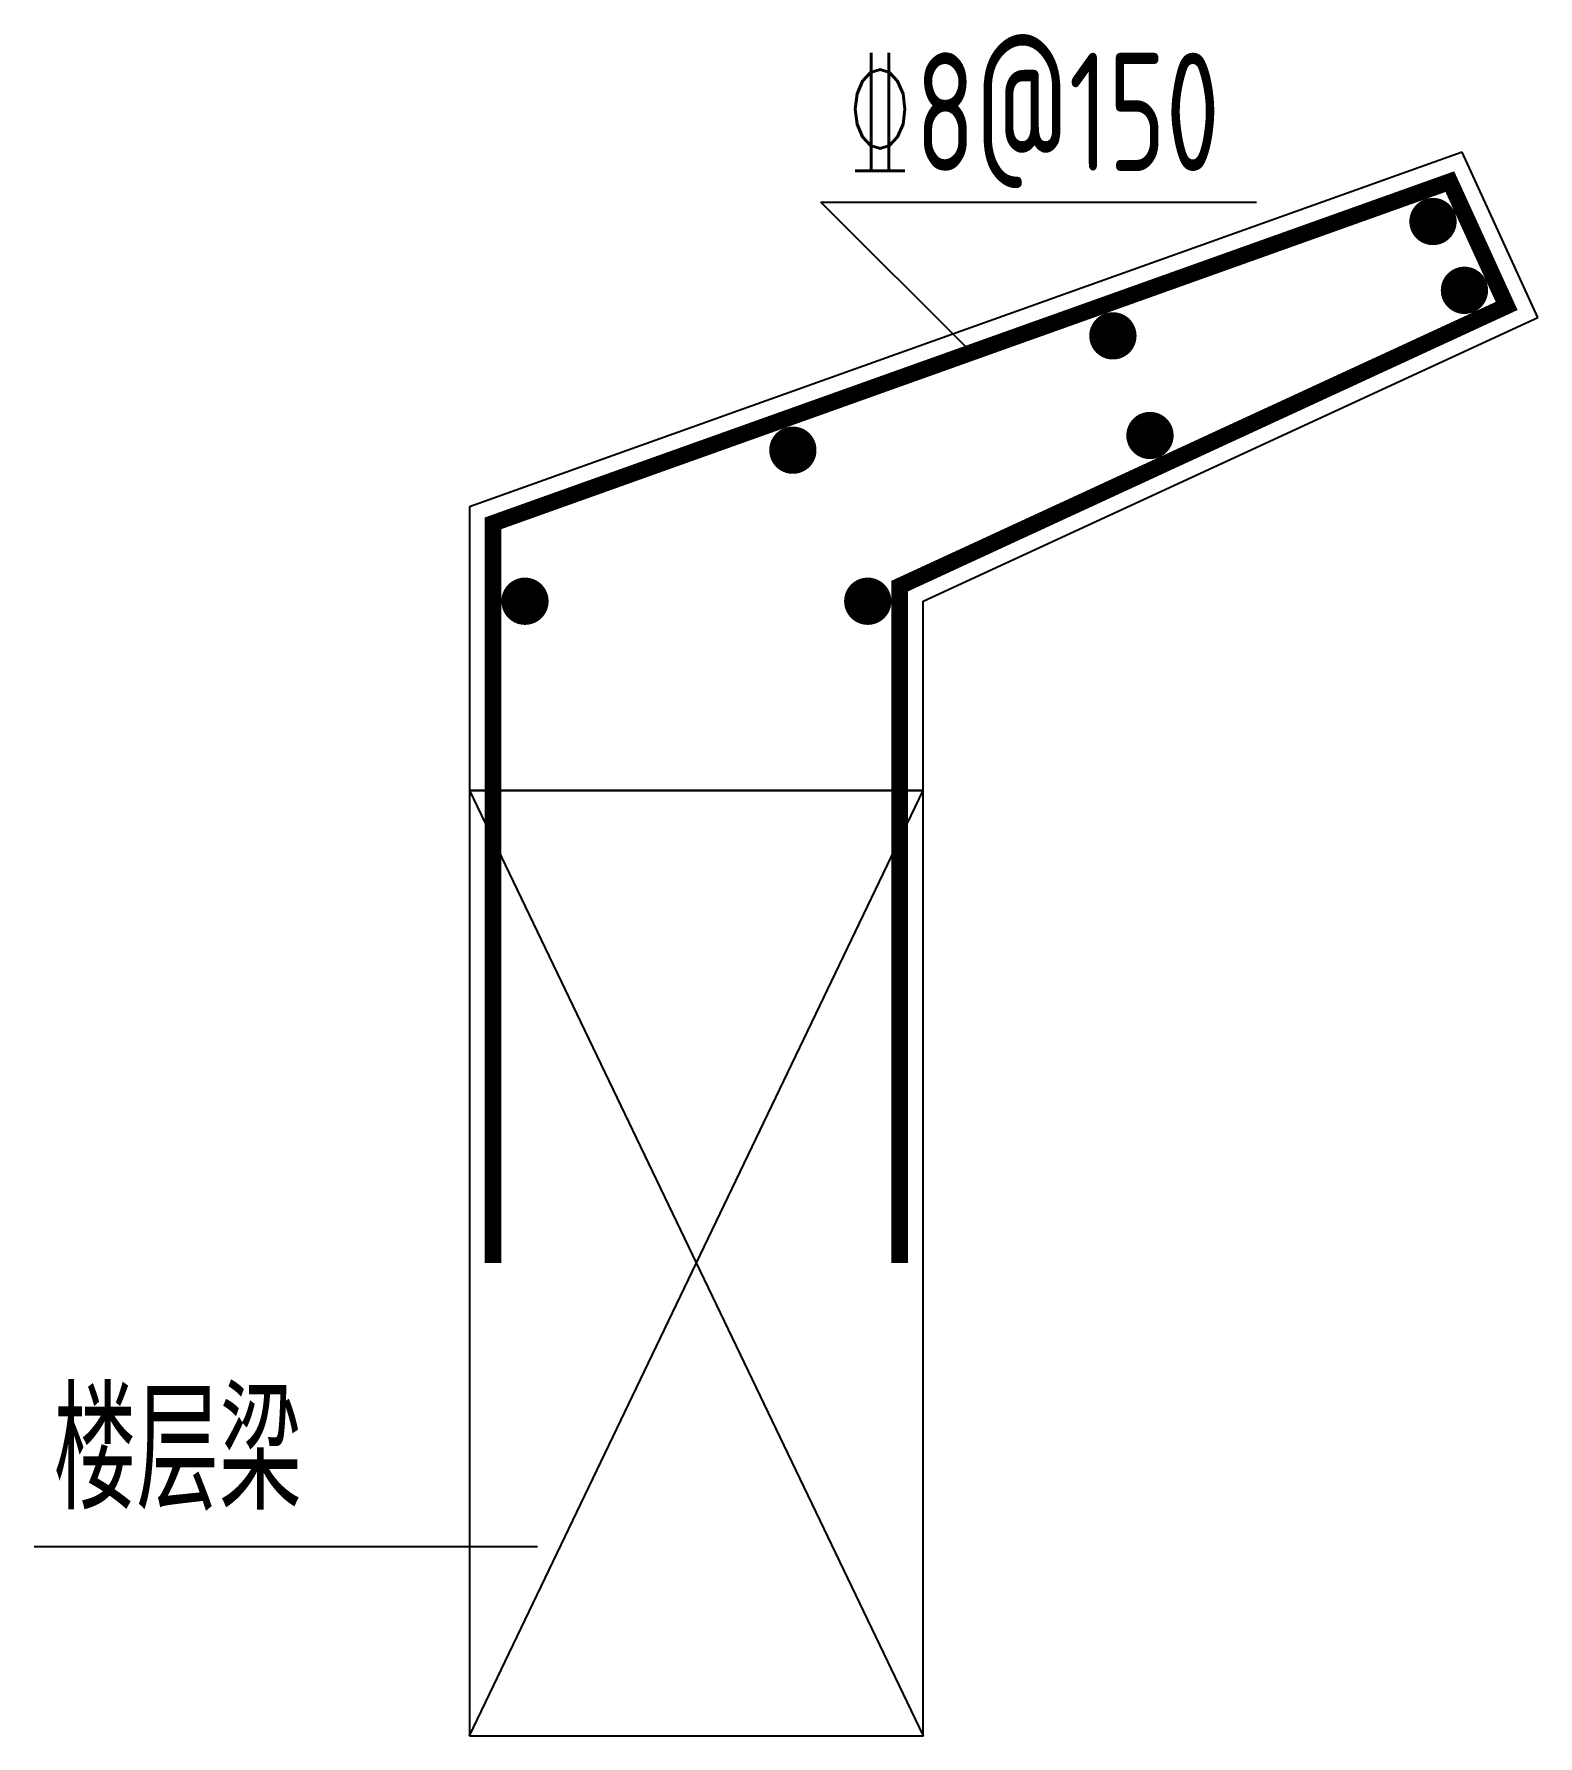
# Model space of a CAD drawing. Extents: x -921 to 2260, y -2000 to 1600.
import ezdxf

# ---------------------------------------------------------------- set-up
doc = ezdxf.new("R2010")
doc.units = 0
doc.header["$MEASUREMENT"] = 0
for name, color, linetype in [('S-OTHER-THIN', 3, 'Continuous'), ('S-REIN', 6, 'Continuous'), ('S-REIN-POINT', 30, 'Continuous'), ('S-TEXT', 7, 'Continuous')]:
    doc.layers.add(name, color=color, linetype=linetype)
doc.styles.add('TSSD_Label', font='tssdeng.shx', dxfattribs={"width": 0.7, "bigfont": 'hztxt.shx'})

msp = doc.modelspace()

# ---------------------------------------------------------------- linework, layer by layer
at = {"layer": 'S-OTHER-THIN', "color": 7}
for p, q in [((2100, 1350), (0, 600)), ((2260, 1000), (2100, 1350)), ((960, 400), (2260, 1000)), ((0, 600), (0, 0)), ((960, 0), (960, 400)), ((0, 0), (960, 0)), ((0, -2000), (960, 0)), ((0, 0), (960, -2000)), ((-306, -1600), (-920.8, -1600)), ((144, -1600), (-306, -1600))]:
    msp.add_line(p, q, dxfattribs=at)
at = {"layer": 'S-OTHER-THIN'}
for p, q in [((1061.8, 926.1), (743.6, 1244.3)), ((743.6, 1244.3), (1664.8, 1244.3))]:
    msp.add_line(p, q, dxfattribs=at)
at = {"layer": 'S-OTHER-THIN', "color": 7}
msp.add_lwpolyline([(0, -2000), (960, -2000), (960, 0), (0, 0)], close=True, dxfattribs=at)
at = {"layer": 'S-REIN', "const_width": 35}
msp.add_lwpolyline([(910, -1000), (910, 0), (910, 50), (910, 432), (2193.8, 1024.5), (2073.6, 1287.5), (50, 564.8), (50, 50), (50, 0), (50, -1000)], dxfattribs=at)
at = {"layer": 'S-REIN-POINT', "const_width": 50}
for points in [[(2063, 1203.1, 1), (2013, 1203.1, 1)], [(2129.5, 1057.6, 1), (2079.5, 1057.6, 1)], [(1386, 961.3, 1), (1336, 961.3, 1)], [(1464.4, 750.6, 1), (1414.4, 750.6, 1)], [(709.1, 719.5, 1), (659.1, 719.5, 1)], [(142.5, 400, 1), (92.5, 400, 1)], [(867.5, 400, 1), (817.5, 400, 1)]]:
    msp.add_lwpolyline(points, format="xyb", close=True, dxfattribs=at)

# ---------------------------------------------------------------- texts
at = {"layer": 'S-TEXT', "style": 'TSSD_Label', "width": 0.7}
for s, p in [('%%1328@150', (793.6, 1310.1)), ('楼层梁', (-879.5, -1521.2))]:
    msp.add_text(s, height=250, dxfattribs=at).set_placement(p)

doc.saveas('drawing.dxf')
